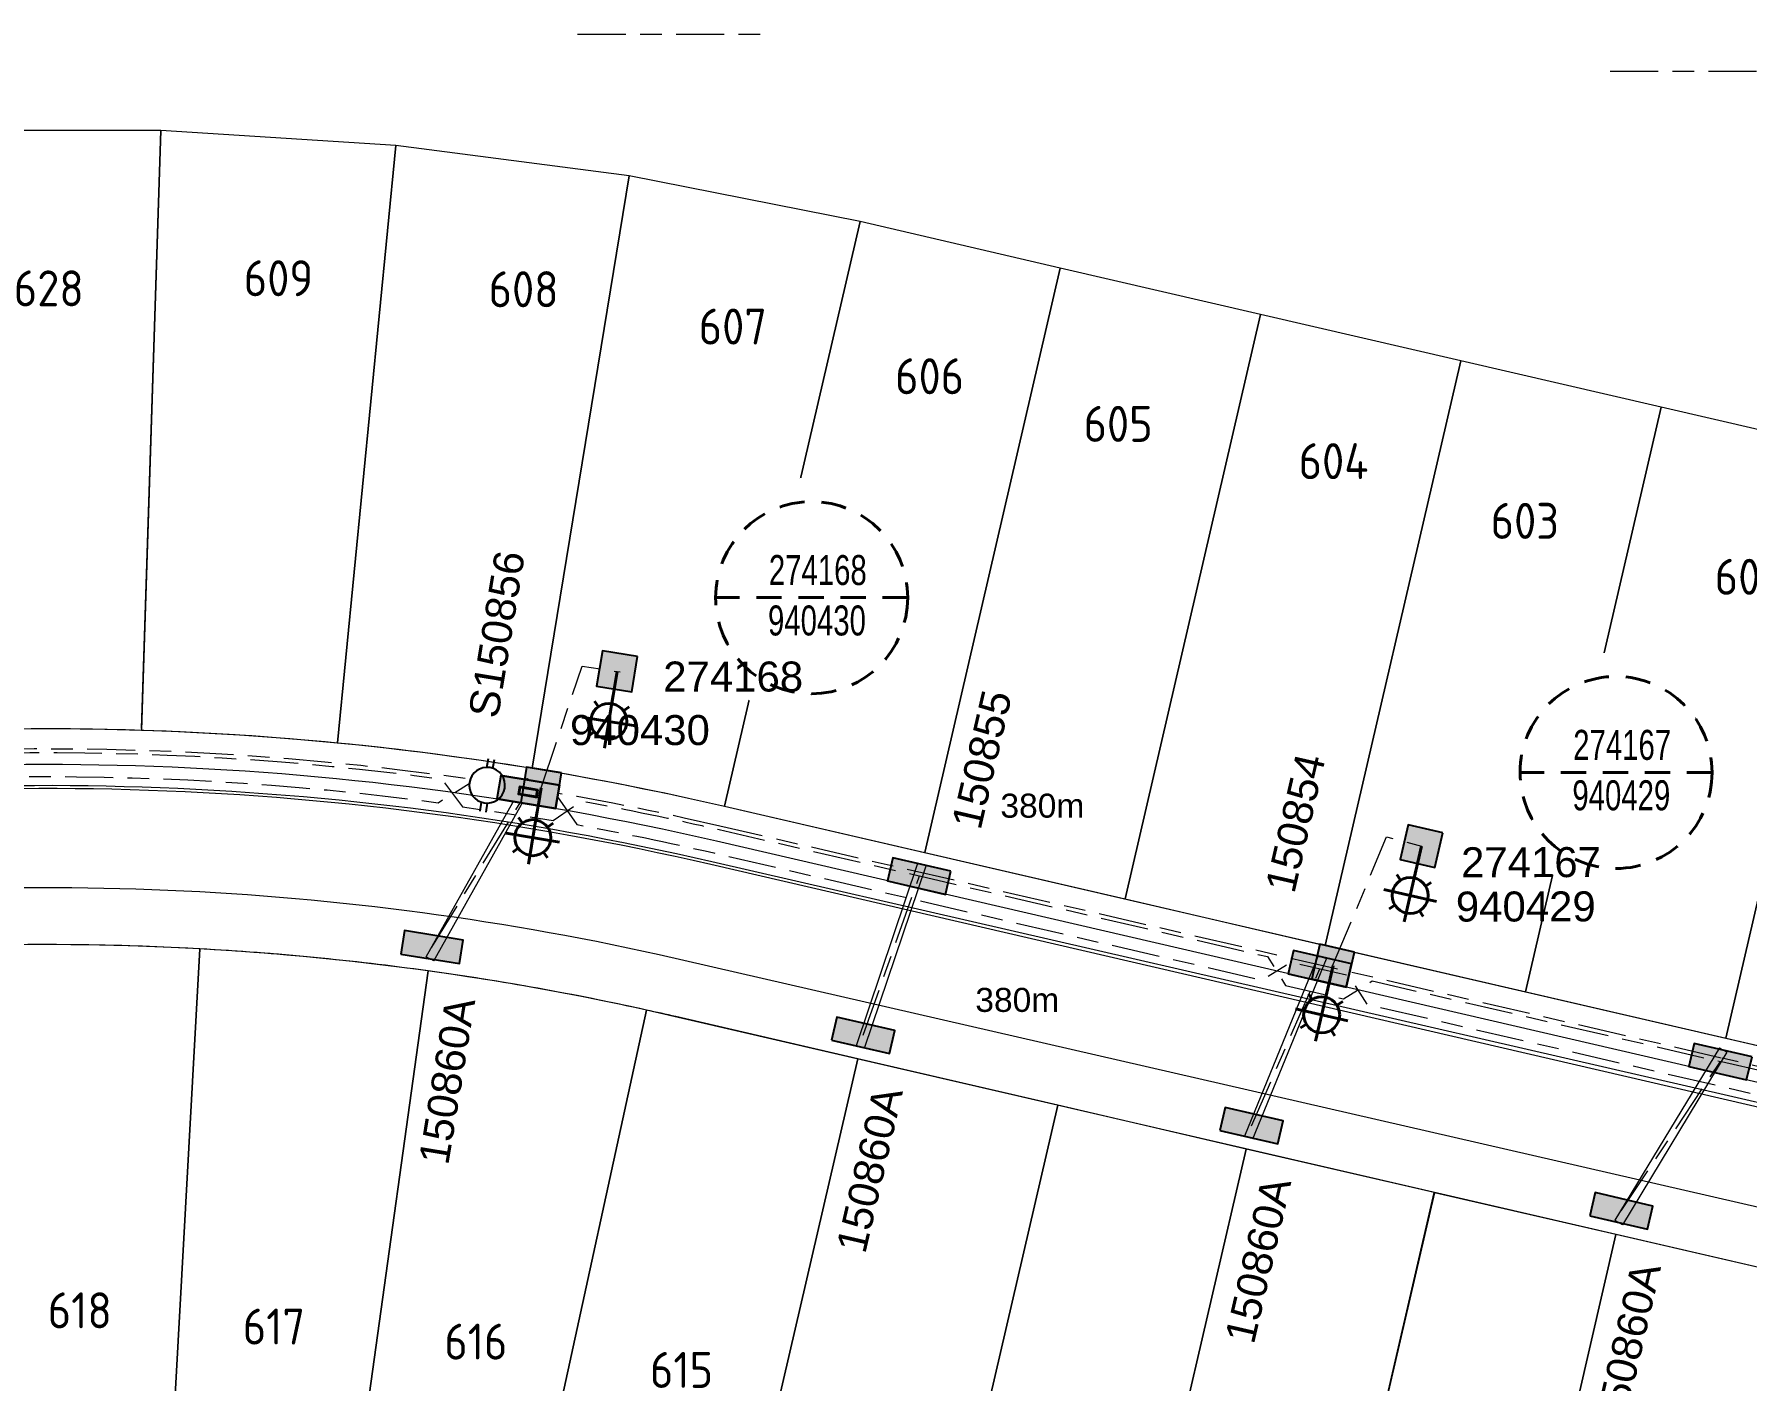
# Model space of a CAD drawing. Header units: metres. Extents: x 286940 to 288014, y 6148948 to 6150082.
# Drawn here: x 287257.1 to 287399.8, y 6149650.8 to 6149763 of the extents above; entities that cross this region are included whole.
import ezdxf
from ezdxf.enums import TextEntityAlignment as Align

# ---------------------------------------------------------------- set-up
doc = ezdxf.new("R2010")
doc.units = ezdxf.units.M
doc.linetypes.add('Cable Exist UG', pattern=[8.2, 4, -1.2, 1.8, -1.2])
doc.linetypes.add('Dash', pattern=[5, 3, -2])
doc.layers.get('0').update_dxf_attribs({"color": 6})
for name, color, linetype, lineweight in [('_User Kerbs', 2, 'Continuous', 5), ('_User Stage 5 Trench', 255, 'Continuous', 5), ('_User Stage 6 Trench', 255, 'Continuous', 5), ('Cadastre Roads_SP_NEW', 251, 'Continuous', 5)]:
    doc.layers.add(name, color=color, linetype=linetype, lineweight=lineweight)
for name, color, linetype in [('_User Stage 5 LV', 7, 'Continuous'), ('_User Stage 5 Pillars', 7, 'Continuous'), ('_User Stage 6 Columns', 2, 'Continuous'), ('_User Stage 6 HV', 7, 'Continuous'), ('_User Stage 6 Lanterns', 2, 'Continuous'), ('_User Stage 6 Lots', 7, 'Continuous'), ('_User Stage 6 LV', 7, 'Continuous'), ('Notes_HV_MISC', 7, 'Continuous'), ('Notes_LV_MISC', 7, 'Continuous'), ('Notes_SL_MISC', 7, 'Continuous'), ('Panels_LV_SL_NEW', 2, 'Continuous')]:
    doc.layers.add(name, color=color, linetype=linetype)
doc.styles.add('COLUMN_LABEL', font='arial.ttf')
doc.styles.add('iecARIAL', font='arial.ttf', dxfattribs={"height": 2})
doc.styles.add('LotNum', font='isocp.shx', dxfattribs={"height": 1.8})
doc.styles.add('POLE_LABEL', font='arial.ttf')
doc.styles.get("Standard").update_dxf_attribs({"font": 'arial.ttf'})
doc.linetypes.add('Cable New UG', pattern='A,7,-0.25,["x",Standard,S=2,R=0,X=0.2,Y=-0.8],-2.1', length=9.35)

# ---------------------------------------------------------------- blocks, each defined once
blk = doc.blocks.new('*U14')
blk.add_hatch(color=256).paths.add_polyline_path([(-2.475, 3), (-2.475, 1.02), (2.475, 1.02), (2.475, 3)])
blk.add_lwpolyline([(-2.475, 1.02), (2.475, 1.02), (2.475, 3), (-2.475, 3)], close=True)
at = {"style": 'iecARIAL', "flags": 8}
blk.add_attdef('ASSET_NUM', (1.5, 3.5), '', height=2.5, dxfattribs=at)
for tag, p, flags in [('OWNED_BY', (0, -0.2), 9), ('STATE', (0, -0.4), 9), ('SUPPORT_TYPE', (0, -0.6), 9), ('USAGE', (0, -0.8), 9), ('LEGEND', (0, -1), 9), ('LOCATION', (0, -1.2), 9), ('NOTES', (0, -1.4), 9), ('PARENT', (0, -1.6), 9), ('STREETNAME', (0, -1.8), 9), ('SUBURB', (0, -2), 1)]:
    blk.add_attdef(tag, p, '', height=0.2, dxfattribs=dict(flags=flags))
blk = doc.blocks.new('*U91')
for tag, height, flags, p in [('ASSET_NUM', 2.5, 8, (2, 4)), ('STREET_CODE', 0.2, 9, (1.5, 2))]:
    blk.add_attdef(tag, text='', height=height, dxfattribs=dict(flags=flags)).set_placement(p, align=Align.MIDDLE_LEFT)
blk.add_wipeout([(-2.47, 0.99), (2.47, 0.99), (2.47, -0.99), (-2.47, -0.99)])
at = {"lineweight": -3}
blk.add_lwpolyline([(-2.47, 0.99), (2.47, 0.99), (2.47, -0.99), (-2.47, -0.99)], close=True, dxfattribs=at)
for tag, flags, p in [('OWNED_BY', 9, (1.5, 1.8)), ('OPERATED_BY', 9, (1.5, 1.6)), ('MAINTAINED_BY', 9, (1.5, 1.4)), ('STATE', 9, (1.5, 1.2)), ('SUPPORT_TYPE', 9, (1.5, 1)), ('SUBURB', 9, (1.5, 0.2)), ('STREETNAME', 9, (1.5, 0)), ('USAGE', 9, (1.5, 0.8)), ('LEGEND', 9, (1.5, 0.6)), ('PARENT', 9, (1.5, 0.4)), ('Z', 1, (1.5, -0.6)), ('LOCATION', 9, (1.5, -0.2)), ('NOTES', 9, (1.5, -0.4))]:
    blk.add_attdef(tag, text='', height=0.2, dxfattribs=dict(flags=flags)).set_placement(p, align=Align.MIDDLE_LEFT)
blk = doc.blocks.new('*U90')
for tag, p, flags in [('OPERATED_BY', (1.05, -2.9), 9), ('ACTUAL_STATUS', (1.09, -2.43), 9), ('MAINTAINED_BY', (1.07, -2.66), 9), ('STATE', (1.05, -4.13), 9), ('SWITCH_TYPE', (1.05, -4.38), 9), ('ORIENTATION', (1.06, -3.43), 9), ('OWNED_BY', (1.06, -3.19), 9), ('USAGE', (1.07, -3.68), 9), ('NOTES', (1.07, -3.88), 1), ('Z', (1.06, -4.88), 9), ('LEGEND', (1.06, -4.64), 9)]:
    blk.add_attdef(tag, p, '', height=0.2, dxfattribs=dict(flags=flags))
blk.add_wipeout([(-1.17, 0.93), (-1.28, 0.78), (-1.36, 0.61), (-1.43, 0.44), (-1.47, 0.25), (-1.49, 0.07), (-1.49, -0.12), (-1.46, -0.31), (-1.41, -0.49), (-1.34, -0.66), (-1.25, -0.82), (-1.13, -0.97), (-1, -1.11), (-0.86, -1.22), (-0.7, -1.32), (-0.53, -1.4), (-0.35, -1.45), (-0.16, -1.49), (0.03, -1.49), (0.21, -1.48), (0.4, -1.44), (0.57, -1.38), (0.74, -1.3), (0.9, -1.19), (1.04, -1.07), (1.17, -0.93), (1.28, -0.78), (1.36, -0.61), (1.43, -0.44), (1.47, -0.25), (1.49, -0.07), (1.49, 0.12), (1.46, 0.31), (1.41, 0.49), (1.34, 0.66), (1.25, 0.82), (1.13, 0.97), (1, 1.11), (0.86, 1.22), (0.7, 1.32), (0.53, 1.4), (0.35, 1.45), (0.16, 1.49), (-0.03, 1.49), (-0.21, 1.48), (-0.4, 1.44), (-0.57, 1.38), (-0.74, 1.3), (-0.9, 1.19), (-1.04, 1.07)])
for p, q in [((-0.25, 1.47), (-0.25, 2.22)), ((0.25, 1.47), (0.25, 2.22)), ((-0.25, -1.47), (-0.25, -2.22)), ((0.25, -1.47), (0.25, -2.22))]:
    blk.add_line(p, q)
blk.add_lwpolyline([(1.49, 0, 1), (-1.49, 0, 1)], format="xyb", close=True)
at = {"flags": 9}
for tag, p in [('OPERATING_VOLTAGE', (1.08, -1.64)), ('NO_PHASES', (1.07, -1.92)), ('CONSTRUCTED_VOLTAGE', (1.07, -2.19))]:
    blk.add_attdef(tag, p, '', height=0.2, dxfattribs=at)
blk = doc.blocks.new('PANEL_NEW')
at = {"layer": 'Panels_LV_SL_NEW'}
h = blk.add_hatch(color=256, dxfattribs=at)
h.paths.add_polyline_path([(-0.8, -0.32), (0.8, -0.32), (0.8, 0.32), (-0.8, 0.32)])
h.paths.add_polyline_path([(-0.72, 0.24), (0.72, 0.24), (0.72, -0.24), (-0.72, -0.24)], flags=16)
for points in [[(-0.8, -0.32), (0.8, -0.32), (0.8, 0.32), (-0.8, 0.32)], [(-0.72, -0.24), (0.72, -0.24), (0.72, 0.24), (-0.72, 0.24)]]:
    blk.add_lwpolyline(points, close=True)
blk.add_attdef('PARENT', (1.52, -2.43), '', height=2.5, rotation=90)
for tag, flags, p in [('CONNECTOR_TYPE', 9, (1.5, 0)), ('CONSTRUCTED_VOLTAGE', 9, (1.5, -0.2)), ('OPERATING_VOLTAGE', 9, (1.5, -0.6)), ('ORIENTATION', 9, (1.5, -0.8)), ('OWNED_BY', 9, (1.5, -1)), ('OPERATED_BY', 9, (1.5, -1.2)), ('NO_PHASES', 9, (1.5, -0.4)), ('MAINTAINED_BY', 9, (1.5, -1.4)), ('STATE', 9, (1.5, -1.6)), ('Z', 1, (1.5, -2.2)), ('USAGE', 9, (1.5, -1.8)), ('NOTES', 9, (1.5, -2))]:
    blk.add_attdef(tag, text='', height=0.2, dxfattribs=dict(flags=flags)).set_placement(p, align=Align.MIDDLE_LEFT)
blk = doc.blocks.new('*U40')
blk.add_blockref('*U91', (0, 2.01))
for tag, flags, p in [('STREET_CODE', 9, (1.5, 0)), ('OWNED_BY', 9, (1.5, -0.2)), ('OPERATED_BY', 9, (1.5, -0.4)), ('STATE', 9, (1.5, -0.8)), ('SUPPORT_TYPE', 9, (1.5, -1)), ('MAINTAINED_BY', 9, (1.5, -0.6)), ('USAGE', 9, (1.5, -1.2)), ('LEGEND', 9, (1.5, -1.4)), ('SUBURB', 9, (1.5, -1.8)), ('STREETNAME', 9, (1.5, -2)), ('Z', 1, (1.5, -2.6)), ('PARENT', 9, (1.5, -1.6)), ('LOCATION', 9, (1.5, -2.2)), ('NOTES', 9, (1.5, -2.4))]:
    blk.add_attdef(tag, text='', height=0.2, dxfattribs=dict(flags=flags)).set_placement(p, align=Align.MIDDLE_LEFT)
blk.add_blockref('PANEL_NEW', (0, 2.01))
at = {"flags": 8}
blk.add_attdef('ASSET_NUM', text='', height=2.5, dxfattribs=at).set_placement((2, 4.78), align=Align.MIDDLE_LEFT)
blk.add_blockref('*U90', (3.47, 2.01))
blk = doc.blocks.new('COLUMN_EXT')
blk.add_hatch(color=256).paths.add_polyline_path([(-1.49, 1.48), (-1.49, -1.49), (1.48, -1.49), (1.48, 1.48)])
blk.add_lwpolyline([(-1.49, -1.49), (1.48, -1.49), (1.48, 1.48), (-1.49, 1.48)], close=True)
for tag, height, style, flags, p in [('ASSET_NUM', 2.5, 'COLUMN_LABEL', 8, (2, 2)), ('STRUCTURE_PLANT_NUMBER', 0.2, 'POLE_LABEL', 9, (1.81, 0.03)), ('STREET_CODE', 0.2, 'COLUMN_LABEL', 9, (1.81, -0.2))]:
    blk.add_attdef(tag, text='', height=height, dxfattribs=dict(style=style, flags=flags)).set_placement(p, align=Align.MIDDLE_LEFT)
at = {"flags": 9}
for tag, p in [('COLUMN_TYPE', (1.81, -0.4)), ('OWNED_BY', (1.81, -0.6)), ('STATE', (1.81, -0.8)), ('USAGE', (1.81, -1)), ('LEGEND', (1.81, -1.2)), ('LOCATION', (1.81, -1.4)), ('STREETNAME', (1.81, -1.6)), ('SUBURB', (1.81, -1.8)), ('NOTES', (1.81, -2))]:
    blk.add_attdef(tag, text='', height=0.2, dxfattribs=at).set_placement(p, align=Align.MIDDLE_LEFT)
at = {"flags": 1}
blk.add_attdef('Z', (1.81, -2.35), '', height=0.2, dxfattribs=at)
blk = doc.blocks.new('SL_LANTERN_EXT')
at = {"lineweight": 40}
for p, q in [((0, 1.97), (0, 6.47)), ((-1.46, 5.68), (-1.06, 5.28)), ((1.46, 5.68), (1.06, 5.28)), ((-2.25, 4.22), (2.25, 4.22)), ((-1.46, 2.76), (-1.06, 3.16)), ((1.46, 2.76), (1.06, 3.16)), ((0, 0), (0, 2.72))]:
    blk.add_line(p, q, dxfattribs=at)
blk.add_circle((0, 4.22), 1.5, dxfattribs=at)
at = {"style": 'iecARIAL', "flags": 8}
blk.add_attdef('ASSET_NUM', (1.5, 1.5), '', height=2.5, dxfattribs=at)
for tag, p, height, flags in [('CONSTRUCTED_VOLTAGE', (0.98, -0.65), 0.2, 9), ('CONTROL_TYPE', (0.98, -0.85), 0.2, 9), ('LANTERN_PURPOSE', (0.98, -1.05), 0.2, 9), ('LANTERN_TYPE', (0.98, -1.25), 0.2, 9), ('NO_PHASES', (0.98, -1.45), 0.2, 9), ('LNUMBER', (2.18, -3.25), 2.5, 8), ('OPERATING_VOLTAGE', (0.98, -1.65), 0.2, 9), ('ORIENTATION', (0.98, -1.85), 0.2, 9), ('OWNED_BY', (0.98, -2.05), 0.2, 9), ('STATE', (0.98, -2.25), 0.2, 9), ('USAGE', (0.98, -2.45), 0.2, 9), ('CEXIST', (0.98, -2.65), 0.2, 9), ('CNEW', (0.98, -2.85), 0.2, 9), ('CNUMBER', (0.98, -3.05), 0.2, 9), ('CREMOVE', (0.98, -3.25), 0.2, 9), ('CREPLACE', (0.98, -3.45), 0.2, 9), ('LKINGHEIGHT', (0.98, -3.65), 0.2, 9), ('LBRACKET', (0.98, -3.85), 0.2, 9), ('LBRACKETVOCAB', (0.98, -4.05), 0.2, 9), ('LCATEGORY', (0.98, -4.25), 0.2, 9), ('LCHARGE1', (0.98, -4.45), 0.2, 9), ('LCHARGE1PERCENT', (0.98, -4.65), 0.2, 9), ('LCHARGE2', (0.98, -4.85), 0.2, 9), ('LCHARGE2PERCENT', (0.98, -5.05), 0.2, 9), ('LCHARGE3', (0.98, -5.25), 0.2, 9), ('LCHARGE3PERCENT', (0.98, -5.45), 0.2, 9), ('LEXIST', (0.98, -5.65), 0.2, 9), ('LLAMP', (0.98, -5.85), 0.2, 9), ('LLAMPVOCAB', (0.98, -6.05), 0.2, 9), ('LMAST', (0.98, -6.25), 0.2, 9), ('LMASTVOCAB', (0.98, -6.45), 0.2, 9), ('LNEW', (0.98, -6.65), 0.2, 9), ('LANTNUMBER', (0.98, -6.85), 0.2, 9), ('LOUTREACH', (0.98, -7.25), 0.2, 9), ('LOUTREACHVOCAB', (0.98, -7.45), 0.2, 9), ('LRATECODE', (0.98, -7.65), 0.2, 9), ('LREMOVE', (0.98, -7.85), 0.2, 9), ('LREPLACE', (0.98, -8.05), 0.2, 9), ('LTYPE', (0.98, -8.25), 0.2, 9), ('LTYPEVOCAB', (0.98, -8.45), 0.2, 9), ('LEGEND', (0.98, -8.65), 0.2, 9), ('STREETNAME', (0.98, -9.25), 0.2, 9), ('SUBURB', (0.98, -9.45), 0.2, 1), ('LOCATION', (0.98, -8.85), 0.2, 9), ('NOTES', (0.98, -9.05), 0.2, 9)]:
    blk.add_attdef(tag, p, '', height=height, dxfattribs=dict(flags=flags))
blk = doc.blocks.new('SLANTERN_NUM_EXT')
blk.add_wipeout([(-0.31, 10), (-0.94, 9.96), (-1.57, 9.88), (-2.18, 9.76), (-2.79, 9.61), (-3.39, 9.41), (-3.97, 9.18), (-4.54, 8.91), (-5.09, 8.61), (-5.62, 8.27), (-6.13, 7.91), (-6.62, 7.5), (-7.07, 7.07), (-7.5, 6.62), (-7.91, 6.13), (-8.27, 5.62), (-8.61, 5.09), (-8.91, 4.54), (-9.18, 3.97), (-9.41, 3.39), (-9.61, 2.79), (-9.76, 2.18), (-9.88, 1.57), (-9.96, 0.94), (-10, 0.31), (-10, -0.31), (-9.96, -0.94), (-9.88, -1.57), (-9.76, -2.18), (-9.61, -2.79), (-9.41, -3.39), (-9.18, -3.97), (-8.91, -4.54), (-8.61, -5.09), (-8.27, -5.62), (-7.91, -6.13), (-7.5, -6.62), (-7.07, -7.07), (-6.62, -7.5), (-6.13, -7.91), (-5.62, -8.27), (-5.09, -8.61), (-4.54, -8.91), (-3.97, -9.18), (-3.39, -9.41), (-2.79, -9.61), (-2.18, -9.76), (-1.57, -9.88), (-0.94, -9.96), (-0.31, -10), (0.31, -10), (0.94, -9.96), (1.57, -9.88), (2.18, -9.76), (2.79, -9.61), (3.39, -9.41), (3.97, -9.18), (4.54, -8.91), (5.09, -8.61), (5.62, -8.27), (6.13, -7.91), (6.62, -7.5), (7.07, -7.07), (7.5, -6.62), (7.91, -6.13), (8.27, -5.62), (8.61, -5.09), (8.91, -4.54), (9.18, -3.97), (9.41, -3.39), (9.61, -2.79), (9.76, -2.18), (9.88, -1.57), (9.96, -0.94), (10, -0.31), (10, 0.31), (9.96, 0.94), (9.88, 1.57), (9.76, 2.18), (9.61, 2.79), (9.41, 3.39), (9.18, 3.97), (8.91, 4.54), (8.61, 5.09), (8.27, 5.62), (7.91, 6.13), (7.5, 6.62), (7.07, 7.07), (6.62, 7.5), (6.13, 7.91), (5.62, 8.27), (5.09, 8.61), (4.54, 8.91), (3.97, 9.18), (3.39, 9.41), (2.79, 9.61), (2.18, 9.76), (1.57, 9.88), (0.94, 9.96), (0.31, 10)])
at = {"linetype": 'Dash', "lineweight": 40, "ltscale": 0.7}
blk.add_line((8, 0), (-8, 0), dxfattribs=at)
blk.add_circle((0, 0), 8, dxfattribs=at)
at = {"lineweight": 40, "width": 0.7}
for tag, p in [('SNUMBER', (0.51, 1.05)), ('CNUMBER', (0.44, -3.15))]:
    blk.add_attdef(tag, text='', height=2.5, dxfattribs=at).set_placement(p, align=Align.CENTER)
at = {"lineweight": 40, "flags": 1}
blk.add_attdef('Z', (0, 0), '', height=0.2, dxfattribs=at)

msp = doc.modelspace()

# ---------------------------------------------------------------- linework, layer by layer
at = {"layer": '_User Stage 5 Trench', "linetype": 'Cable Exist UG'}
for points in [[(287388.3594, 6149759.96748), (287404.20268, 6149759.96748)], [(287430.99081, 6149669.99554), (287397.70863, 6149677.71788)]]:
    msp.add_lwpolyline(points, dxfattribs=at)
at = {"layer": '_User Stage 6 Lots', "lineweight": 0}
for points in [[(287266.03833, 6149705.19916), (287267.62997, 6149755.02918), (287248.01989, 6149755.01543), (287249.69957, 6149705.04362, -0.016304088), (287266.03371, 6149705.05464, 0.013401178)], [(287298.55703, 6149701.88356), (287306.64426, 6149751.22522), (287287.1992, 6149753.76398), (287282.34713, 6149703.99994, -0.016317407), (287298.55703, 6149701.88356, -0.962604607)], [(287314.5944, 6149698.71452), (287325.88235, 6149747.42371), (287306.64426, 6149751.22522), (287298.56548, 6149701.88218, -0.016304543), (287314.5944, 6149698.71455, -0.982640997)], [(287251.78588, 6149687.09834), (287252.81375, 6149648.86885), (287260.60056, 6149649.16543), (287268.77121, 6149648.64956), (287270.88395, 6149686.8271, 0.020543883), (287251.78588, 6149687.09834, 6.501896735)], [(287270.88395, 6149686.8271), (287268.77121, 6149648.64956), (287280.49196, 6149647.88213), (287284.72489, 6149647.60897), (287289.89534, 6149684.98937, 0.020543883), (287270.88395, 6149686.8271, 3.281482935)], [(287317.11335, 6149640.64709), (287325.69191, 6149677.66575), (287310.53073, 6149681.17923, 0.005235657), (287308.10536, 6149681.72111), (287300.01748, 6149644.60892), (287317.11335, 6149640.64709)]]:
    msp.add_lwpolyline(points, format="xyb", dxfattribs=at)
for points in [[(287266.03371, 6149705.05464, -0.016317406), (287282.34713, 6149703.99994), (287287.1992, 6149753.76398), (287267.62997, 6149755.02918)], [(287284.72485, 6149647.60866), (287287.97945, 6149647.39864), (287300.01653, 6149644.60516), (287308.10536, 6149681.72111, 0.020243714), (287289.89534, 6149684.98937)]]:
    msp.add_lwpolyline(points, format="xyb", close=True, dxfattribs=at)
for points in [[(287331.27728, 6149694.8484), (287342.56524, 6149743.55758), (287325.88235, 6149747.42371), (287314.5944, 6149698.71455), (287331.27728, 6149694.8484)], [(287347.96017, 6149690.98227), (287359.24813, 6149739.69146), (287342.56524, 6149743.55758), (287331.27729, 6149694.84842), (287347.96017, 6149690.98227)], [(287364.64306, 6149687.11615), (287375.93101, 6149735.82534), (287359.24813, 6149739.69146), (287347.96018, 6149690.9823), (287364.64306, 6149687.11615)], [(287381.32594, 6149683.25003), (287392.6139, 6149731.95921), (287375.93101, 6149735.82534), (287364.64306, 6149687.11618), (287381.32594, 6149683.25003)], [(287398.00883, 6149679.3839), (287409.29679, 6149728.09309), (287392.6139, 6149731.95921), (287381.32595, 6149683.25005), (287398.00883, 6149679.3839)], [(287414.69172, 6149675.51778), (287425.97968, 6149724.22696), (287409.29679, 6149728.09309), (287398.00884, 6149679.38393), (287414.69172, 6149675.51778)]]:
    msp.add_lwpolyline(points, dxfattribs=at)
for points in [[(287317.11339, 6149640.64674), (287333.78162, 6149636.78436), (287342.36039, 6149673.80299), (287325.69211, 6149677.6657)], [(287333.78155, 6149636.78403), (287349.47571, 6149633.14738), (287358.04547, 6149670.12711), (287342.36039, 6149673.80299)], [(287365.16993, 6149629.51037), (287373.69754, 6149666.52069), (287358.04547, 6149670.12711), (287349.47583, 6149633.14735)], [(287380.31638, 6149626.0003), (287388.84841, 6149663.02975), (287373.74415, 6149666.50995), (287365.16985, 6149629.51004)], [(287393.51543, 6149622.94118), (287403.02229, 6149637.81682), (287407.84498, 6149658.62745), (287388.84841, 6149663.02977), (287380.31631, 6149625.99997)]]:
    msp.add_lwpolyline(points, close=True, dxfattribs=at)
at = {"layer": '_User Stage 6 Trench', "lineweight": 0}
for p, q in [((287289.7464, 6149686.17193), (287298.08635, 6149701.05164)), ((287290.37447, 6149685.8199), (287298.71442, 6149700.69961)), ((287298.08635, 6149701.05164), (287298.40038, 6149700.87563)), ((287298.71442, 6149700.69961), (287298.40038, 6149700.87563)), ((287325.58089, 6149678.77451), (287330.7059, 6149693.96981)), ((287326.26313, 6149678.5444), (287331.38814, 6149693.73971)), ((287330.7059, 6149693.96981), (287331.04702, 6149693.85476)), ((287331.38814, 6149693.73971), (287331.04702, 6149693.85476)), ((287289.7464, 6149686.17193), (287290.06044, 6149685.99592)), ((287290.37447, 6149685.8199), (287290.06044, 6149685.99592)), ((287357.94131, 6149671.25743), (287364.08087, 6149686.25858)), ((287358.60766, 6149670.98471), (287364.74722, 6149685.98586)), ((287364.08087, 6149686.25858), (287364.41404, 6149686.12222)), ((287364.74722, 6149685.98586), (287364.41404, 6149686.12222)), ((287325.58089, 6149678.77451), (287325.92201, 6149678.65945)), ((287326.26313, 6149678.5444), (287325.92201, 6149678.65945)), ((287397.47062, 6149678.57672), (287388.77038, 6149664.21)), ((287398.08649, 6149678.20376), (287389.38625, 6149663.83704)), ((287397.47062, 6149678.57672), (287397.77856, 6149678.39024)), ((287398.08649, 6149678.20376), (287397.77856, 6149678.39024)), ((287357.94131, 6149671.25743), (287358.27448, 6149671.12107)), ((287358.60766, 6149670.98471), (287358.27448, 6149671.12107)), ((287388.77038, 6149664.21), (287389.07831, 6149664.02352)), ((287389.38625, 6149663.83704), (287389.07831, 6149664.02352))]:
    msp.add_line(p, q, dxfattribs=at)
at = {"layer": '_User Stage 6 Trench', "linetype": 'Cable Exist UG'}
msp.add_lwpolyline([(287302.36002, 6149763.03629), (287318.2033, 6149763.03629)], dxfattribs=at)
msp.add_lwpolyline([(287397.62504, 6149677.72779), (287314.2106, 6149697.0584, 0.097811221), (287217.8323, 6149700.21304), (287214.16601, 6149699.39937)], format="xyb", dxfattribs=at)
at = {"layer": 'Notes_LV_MISC', "color": 7, "linetype": 'Cable Exist UG', "lineweight": 0, "flags": 128}
for points in [[(287198.95049, 6149746.53072), (287197.64041, 6149743.56705), (287207.86224, 6149703.36556), (287216.63896, 6149697.68186, -0.075581216), (287290.7352, 6149699.00406), (287293.32912, 6149700.6074), (287300.67255, 6149699.49766), (287302.29978, 6149697.17595, -0.011798605), (287313.69136, 6149694.81778), (287359.38181, 6149684.2294), (287361.78289, 6149685.72597), (287366.6051, 6149684.60846), (287368.10688, 6149682.20743), (287425.08444, 6149669.00335), (287428.50972, 6149670.2523), (287430.92083, 6149669.69355)], [(287217.88908, 6149699.91834), (287217.88908, 6149699.91834), (287217.88908, 6149699.91834, -0.07398075), (287291.02599, 6149700.98298), (287292.77202, 6149698.66046), (287300.32943, 6149697.52731), (287302.64152, 6149699.14661, -0.011816364), (287314.14288, 6149696.76615), (287359.83332, 6149686.17776), (287361.32897, 6149683.77816), (287366.1585, 6149682.65895), (287368.55347, 6149684.15694), (287397.55731, 6149677.43554)], [(287290.22068, 6149686.97286), (287298.28038, 6149700.14204, 0.011172051), (287298.28038, 6149700.14204), (287298.28038, 6149700.14204)], [(287326.14551, 6149679.6239), (287330.82577, 6149692.90006, 0.011172051), (287330.82577, 6149692.90006), (287330.82577, 6149692.90006)], [(287358.49676, 6149672.08579), (287364.19402, 6149685.16724, 0.011172051), (287364.19402, 6149685.16724), (287364.19402, 6149685.16724)], [(287389.30181, 6149664.98796), (287397.55731, 6149677.43554, 0.011172051), (287397.55731, 6149677.43554), (287397.55731, 6149677.43554)], [(287540.04033, 6149646.18787, 0.198506188), (287533.03383, 6149650.77503, 0.075087624), (287529.75092, 6149650.90095, 0.075087623), (287526.57723, 6149650.05176, -0.058667714), (287523.66382, 6149649.1692, -0.053884898), (287520.48312, 6149648.94851), (287514.33753, 6149650.3727), (287502.53679, 6149653.1074), (287500.57281, 6149651.50953), (287494.23902, 6149652.97733), (287492.93107, 6149655.33344), (287480.97175, 6149658.10492), (287464.28886, 6149661.97104), (287447.60597, 6149665.83717), (287435.60747, 6149668.61772), (287433.3596, 6149667.08565), (287427.45399, 6149668.45508), (287426.5618, 6149670.71522), (287397.64083, 6149677.42565)]]:
    msp.add_lwpolyline(points, format="xyb", dxfattribs=at)
msp.add_lwpolyline([(287365.25112, 6149685.39761), (287369.75017, 6149696.1508), (287372.65039, 6149695.38008)], dxfattribs=at)

# ---------------------------------------------------------------- block references
at = {"layer": '_User Stage 5 LV'}
ref = msp.add_blockref('SL_LANTERN_EXT', (287372.65039, 6149695.38008), dxfattribs=dict(at, rotation=167.055))
ref.add_attrib('ASSET_NUM', '274167', (287383.31895, 6149702.72435), dxfattribs={"layer": '0', "height": 2.5, "rotation": 0.0914968, "style": 'iecARIAL'})
at = {"layer": '_User Stage 5 Pillars'}
ref = msp.add_blockref('*U14', (287398.00883, 6149679.3839), dxfattribs=dict(at, rotation=166.9524826670405))
ref.add_attrib('ASSET_NUM', '146586', (287401.52685, 6149682.74813), dxfattribs={"layer": '0', "height": 2.5, "style": 'iecARIAL'})
at = {"layer": '_User Stage 6 LV'}
ref = msp.add_blockref('*U14', (287331.26883, 6149694.84978), dxfattribs=dict(at, rotation=166.9529999999999))
ref.add_attrib('ASSET_NUM', '150855', (287335.91926, 6149696.64562), dxfattribs={"layer": '0', "height": 2.5, "rotation": 76.953, "style": 'iecARIAL'})
ref = msp.add_blockref('*U14', (287364.63492, 6149687.11749), dxfattribs=dict(at, rotation=167.0249999999999))
ref.add_attrib('ASSET_NUM', '150854', (287362.05444, 6149691.34976), dxfattribs={"layer": '0', "height": 2.5, "rotation": 77.025, "style": 'iecARIAL'})
ref = msp.add_blockref('*U14', (287289.89534, 6149684.98937), dxfattribs=dict(at, rotation=350.685))
ref.add_attrib('ASSET_NUM', '150860A', (287291.57483, 6149668.73038), dxfattribs={"layer": '0', "height": 2.5, "rotation": 80.685, "style": 'iecARIAL'})
ref = msp.add_blockref('*U14', (287325.69175, 6149677.66578), dxfattribs=dict(at, rotation=346.953))
ref.add_attrib('ASSET_NUM', '150860A', (287326.30939, 6149661.33195), dxfattribs={"layer": '0', "height": 2.5, "rotation": 76.953, "style": 'iecARIAL'})
ref = msp.add_blockref('*U14', (287358.04547, 6149670.12711), dxfattribs=dict(at, rotation=347.025))
ref.add_attrib('ASSET_NUM', '150860A', (287358.68363, 6149653.79407), dxfattribs={"layer": '0', "height": 2.5, "rotation": 77.025, "style": 'iecARIAL'})
ref = msp.add_blockref('*U14', (287388.84841, 6149663.02977), dxfattribs=dict(at, rotation=346.953))
ref.add_attrib('ASSET_NUM', '150860A', (287389.46605, 6149646.69593), dxfattribs={"layer": '0', "height": 2.5, "rotation": 76.953, "style": 'iecARIAL'})
at = {"layer": 'Notes_SL_MISC'}
ref = msp.add_blockref('SL_LANTERN_EXT', (287305.64147, 6149709.94671), dxfattribs=dict(at, rotation=170.72))
ref.add_attrib('ASSET_NUM', '274168', (287315.81874, 6149717.95792), dxfattribs={"layer": '0', "height": 2.5, "style": 'iecARIAL'})
ref = msp.add_blockref('COLUMN_EXT', (287305.64207, 6149709.94664), dxfattribs=dict(at, rotation=170.72))
ref.add_attrib('ASSET_NUM', '940430', dxfattribs={"layer": '0', "height": 2.5, "style": 'COLUMN_LABEL'}).set_placement((287315.53961, 6149715.49246), align=Align.MIDDLE_LEFT)
ref = msp.add_blockref('COLUMN_EXT', (287372.65099, 6149695.38001), dxfattribs=dict(at, rotation=167.055))
ref.add_attrib('ASSET_NUM', '940429', dxfattribs={"layer": '0', "height": 2.5, "rotation": 0.103, "style": 'COLUMN_LABEL'}).set_placement((287382.8828, 6149700.28181), align=Align.MIDDLE_LEFT)

# ---------------------------------------------------------------- texts
at = {"layer": 'Notes_HV_MISC', "linetype": 'Cable New UG', "lineweight": 0, "char_height": 2, "attachment_point": 1, "style": 'iecARIAL'}
for insert in [(287337.57699, 6149699.75617), (287335.48711, 6149683.57353)]:
    msp.add_mtext_dynamic_manual_height_columns('380m', width=13.7583821, gutter_width=10, heights=[0], dxfattribs=dict(at, insert=insert))

# ---------------------------------------------------------------- next in the draw order: texts
at = {"layer": '_User Stage 6 Lots', "lineweight": 0, "char_height": 3, "width": 8.6113974, "attachment_point": 2, "style": 'LotNum', "bg_fill": 3, "box_fill_scale": 1.5, "bg_fill_color": 256, "bg_fill_true_color": 13158600, "bg_fill_transparency": 0}
for s, insert in [('628', (287258.3013, 6149743.3602)), ('609', (287277.43734, 6149744.20521)), ('608', (287297.85642, 6149743.28659)), ('607', (287315.28567, 6149740.18039)), ('606', (287331.67953, 6149736.03879)), ('605', (287347.38312, 6149732.06975)), ('604', (287365.33007, 6149728.96354)), ('603', (287381.26552, 6149723.98697)), ('602', (287399.90274, 6149719.32766)), ('618', (287260.88439, 6149658.20294)), ('617', (287277.05866, 6149656.85473)), ('616', (287293.87726, 6149655.59843)), ('615', (287311.0128, 6149653.24076))]:
    msp.add_mtext(s, dxfattribs=dict(at, insert=insert))

# ---------------------------------------------------------------- next in the draw order: linework, layer by layer
at = {"layer": '_User Kerbs', "color": 251, "linetype": 'Continuous', "flags": 128}
for points in [[(287195.66674, 6149748.36692), (287206.7453, 6149704.79602, 0.389050326), (287218.31306, 6149697.2214, -0.097820328), (287313.52656, 6149694.10664), (287412.95186, 6149671.22569), (287412.95186, 6149671.22569)], [(287441.50755, 6149655.84182), (287440.58796, 6149656.05493), (287425.97521, 6149659.44131), (287411.36247, 6149662.8277), (287409.70346, 6149663.21216), (287409.70346, 6149663.21216), (287309.14873, 6149686.33467, 0.0902254), (287224.33232, 6149689.50658), (287224.33232, 6149689.50658)]]:
    msp.add_lwpolyline(points, format="xyb", dxfattribs=at)
at = {"layer": 'Cadastre Roads_SP_NEW', "color": 2, "flags": 128}
msp.add_lwpolyline([(287414.69172, 6149675.51778), (287407.84498, 6149658.62746), (287308.10536, 6149681.72111, 0.095230469), (287220.42214, 6149684.12002), (287217.5105, 6149701.88298, -0.097859286), (287314.5944, 6149698.71452), (287414.69172, 6149675.51778)], format="xyb", dxfattribs=at)

# ---------------------------------------------------------------- next in the draw order: block references
at = {"layer": 'Panels_LV_SL_NEW'}
ref = msp.add_blockref('*U40', (287298.56462, 6149701.87896), dxfattribs=dict(at, rotation=170.6851329377533))
ref.add_attrib('ASSET_NUM', 'S150856', dxfattribs={"layer": '0', "height": 2.5, "rotation": 80.685133}).set_placement((287294.47812, 6149706.1448), align=Align.MIDDLE_LEFT)

# ---------------------------------------------------------------- next in the draw order: linework, layer by layer
at = {"layer": '_User Stage 6 HV', "linetype": 'Cable New UG', "lineweight": 0, "flags": 128}
for points in [[(287448.04588, 6149618.2217, 0.052785437), (287457.67621, 6149642.94241), (287461.52094, 6149659.53298), (287313.4656, 6149693.84363, 0.099836065), (287216.42298, 6149696.63036), (287206.99061, 6149702.73864), (287193.57798, 6149755.40352)], [(287450.22002, 6149617.71136), (287450.22002, 6149617.71136, 0.045648445), (287459.61597, 6149642.45374), (287463.92083, 6149661.02983), (287313.91712, 6149695.792, 0.099037625), (287216.85571, 6149698.73288), (287208.73537, 6149703.9915), (287196.05153, 6149753.79481)]]:
    msp.add_lwpolyline(points, format="xyb", dxfattribs=at)
at = {"layer": 'Notes_LV_MISC', "color": 7, "linetype": 'Cable Exist UG', "lineweight": 0, "flags": 128}
msp.add_lwpolyline([(287299.31292, 6149700.25535), (287302.72877, 6149710.38184), (287305.89726, 6149709.89507)], dxfattribs=at)

# ---------------------------------------------------------------- next in the draw order: block references
at = {"layer": '_User Stage 6 LV'}
ref = msp.add_blockref('*U14', (287298.55703, 6149701.88356), dxfattribs=dict(at, rotation=170.685))
ref.add_attrib('ASSET_NUM', 'S150856', (287295.71164, 6149705.94247), dxfattribs={"layer": '0', "height": 2.5, "rotation": 80.685, "style": 'iecARIAL'})

# ---------------------------------------------------------------- next in the draw order: block references
at = {"layer": 'Notes_SL_MISC'}
for p, values in [((287321.85421, 6149716.08923), {'SNUMBER': '274168', 'CNUMBER': '940430'}), ((287388.86313, 6149701.5226), {'SNUMBER': '274167', 'CNUMBER': '940429'})]:
    msp.add_blockref('SLANTERN_NUM_EXT', p, dxfattribs=at).add_auto_attribs(values)

# ---------------------------------------------------------------- next in the draw order: block references
at = {"layer": '_User Stage 6 Columns'}
ref = msp.add_blockref('COLUMN_EXT', (287299.31292, 6149700.25536), dxfattribs=dict(at, rotation=170.72))
ref.add_attrib('ASSET_NUM', '940430', dxfattribs={"layer": '0', "height": 2.5, "style": 'COLUMN_LABEL'}).set_placement((287301.72112, 6149705.05614), align=Align.MIDDLE_LEFT)
ref = msp.add_blockref('COLUMN_EXT', (287365.28499, 6149685.44491), dxfattribs=dict(at, rotation=167.055))
ref.add_attrib('ASSET_NUM', '940429', dxfattribs={"layer": '0', "height": 2.5, "rotation": 0.103, "style": 'COLUMN_LABEL'}).set_placement((287375.51679, 6149690.34671), align=Align.MIDDLE_LEFT)
at = {"layer": '_User Stage 6 Lanterns'}
ref = msp.add_blockref('SL_LANTERN_EXT', (287299.31232, 6149700.25543), dxfattribs=dict(at, rotation=170.72))
ref.add_attrib('ASSET_NUM', '274168', (287309.48959, 6149708.26664), dxfattribs={"layer": '0', "height": 2.5, "style": 'iecARIAL'})
ref = msp.add_blockref('SL_LANTERN_EXT', (287365.28438, 6149685.44498), dxfattribs=dict(at, rotation=167.055))
ref.add_attrib('ASSET_NUM', '274167', (287375.95294, 6149692.78925), dxfattribs={"layer": '0', "height": 2.5, "rotation": 0.0914968, "style": 'iecARIAL'})

doc.saveas('drawing.dxf')
